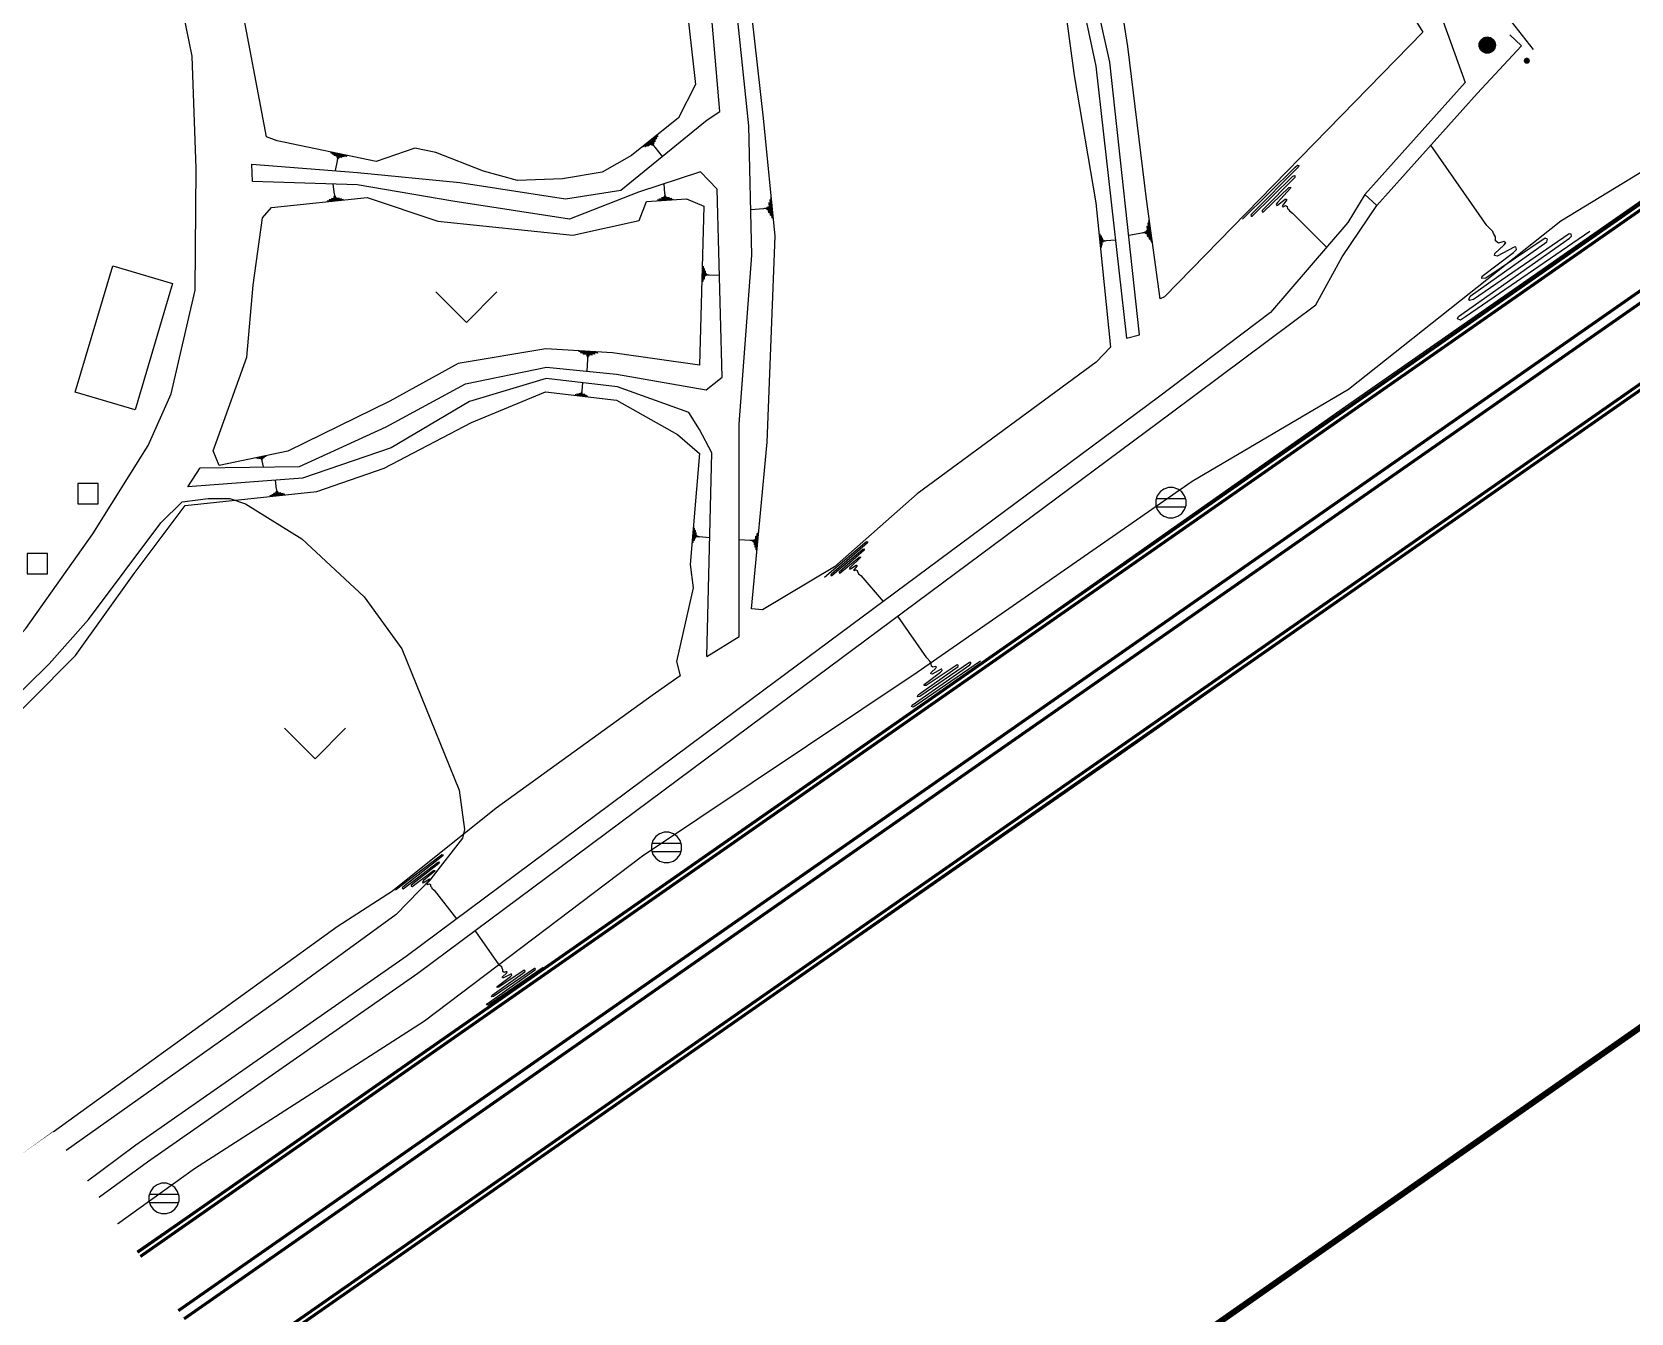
# Model space of a CAD drawing. Header units: millimetres. Extents: x 152904052 to 153933663, y 538271515 to 539240469.
# Drawn here: x 153522183 to 153600730, y 538598075 to 538660981 of the extents above; entities that cross this region are included whole.
import ezdxf

# ---------------------------------------------------------------- set-up
doc = ezdxf.new("R2010")
doc.units = ezdxf.units.MM
doc.set_wipeout_variables(frame=1)
doc.linetypes.add('DASHED', pattern=[19.05, 12.7, -6.35])
for name, color, linetype in [('SCHM', 9, 'Continuous'), ('TEXT', 7, 'Continuous'), ('ZONE', 1, 'DASHED')]:
    doc.layers.add(name, color=color, linetype=linetype)

msp = doc.modelspace()

# ---------------------------------------------------------------- hatches: boundary and pattern name
at = {"layer": 'SCHM'}
h = msp.add_hatch(color=256, dxfattribs=at)
h.dxf.hatch_style = 1
h.paths.add_polyline_path([(153594069.4, 538660336.7, 1), (153593269.4, 538660336.7, 1)])

# ---------------------------------------------------------------- linework, layer by layer
at = {"layer": 'SCHM', "const_width": 150}
for points in [[(153508667.6, 538588016.3), (153669836.2, 538700419.6)], [(153508810.6, 538587811.3), (153669979.2, 538700214.5)], [(153449425.1, 538542432), (153671838.3, 538697548.8)], [(153469277.5, 538555685.7), (153672124.4, 538697138.7)], [(153472902.6, 538554233.9), (153673983.5, 538694473)], [(153473045.6, 538554028.8), (153674126.5, 538694267.9)]]:
    msp.add_lwpolyline(points, dxfattribs=at)
at = {"layer": 'SCHM', "ltscale": 5}
msp.add_lwpolyline([(153594770.4, 538660842.7), (153595355.2, 538660296.8), (153593171.6, 538657957.6), (153588246.9, 538652468.5), (153587651.4, 538653002.7), (153592581.4, 538658497.7)], dxfattribs=at)
at = {"layer": 'SCHM'}
for points in [[(153520490.5, 538598227.6), (153530159.5, 538605163.6), (153541457.5, 538612428.6), (153552169.5, 538620525.7), (153565662.4, 538629543.7), (153579165.4, 538638923.7), (153586856.4, 538643437.7), (153597282.4, 538651702.7), (153609127.4, 538658908.7), (153611190.4, 538659912.7), (153611616.4, 538660003.7), (153613444.4, 538659364.7), (153617374.4, 538654601.8)], [(153552178.4, 538655333.8), (153552885.8, 538655869.2), (153552915.6, 538655890), (153552933, 538655883.1), (153552927.9, 538655869.1), (153552295.9, 538655379), (153552285.4, 538655365.6), (153552287.5, 538655353.8), (153552299.5, 538655353.2), (153552845.3, 538655765.3), (153552868.2, 538655771.8), (153552870.9, 538655768.3), (153552865.1, 538655746.9), (153552427.9, 538655406.3), (153552425.9, 538655390.7), (153552439.9, 538655385.5), (153552778.5, 538655636.5), (153552801, 538655639.2), (153552800.2, 538655625.5), (153552621.9, 538655478.1), (153552605, 538655458.7), (153552609.1, 538655443.8), (153552618.9, 538655446.1), (153552717.1, 538655504.9), (153552732.2, 538655501.6), (153552730.7, 538655489.2), (153552680.1, 538655436.5), (153552670.1, 538655422.6), (153552682.4, 538655416), (153552713.3, 538655427.5), (153552730.3, 538655414.6), (153552732.2, 538655391.6), (153552743.8, 538655372.5), (153552750.1, 538655359.8), (153552785.7, 538655325.7), (153553138, 538654869.9)], [(153536840.9, 538655070.9), (153537594.4, 538654900.8), (153537625, 538654892.6), (153537630.2, 538654877.1), (153537618, 538654872.6), (153536937, 538655018), (153536922.2, 538655017.5), (153536915.4, 538655009.5), (153536921.8, 538655001.2), (153537502.5, 538654869.3), (153537519.7, 538654857.7), (153537518.9, 538654854), (153537501.4, 538654845.9), (153537029.2, 538654945.5), (153537017.7, 538654938.1), (153537022.2, 538654925.8), (153537379.4, 538654841.5), (153537393.7, 538654828), (153537384.1, 538654820.8), (153537186, 538654856.7), (153537163.6, 538654857), (153537156, 538654846), (153537163, 538654840.7), (153537257.2, 538654808.5), (153537263.5, 538654796.5), (153537254.4, 538654790.6), (153537191, 538654794.6), (153537176.1, 538654793.5), (153537178.6, 538654781.6), (153537203.6, 538654767.5), (153537204.6, 538654749), (153537190.4, 538654734.8), (153537184.1, 538654716.3), (153537179.2, 538654705), (153537176.5, 538654662.2), (153537071, 538654171.8)], [(153598708.3, 538651181.9), (153592607.7, 538646995.2), (153592351.5, 538646833.5), (153592208.5, 538646898), (153592256.8, 538647012.9), (153597711.6, 538650850.8), (153597804.3, 538650958.3), (153597791.9, 538651057.8), (153597692.1, 538651067), (153592985.2, 538647845.7), (153592791.7, 538647800.3), (153592770.5, 538647830.6), (153592827.6, 538648006.1), (153596601.8, 538650674.8), (153596624.3, 538650803.8), (153596509.4, 538650852.6), (153593591.1, 538648892.2), (153593403, 538648879), (153593415.2, 538648993), (153594957.4, 538650151.5), (153595105.5, 538650307.1), (153595077.3, 538650432.3), (153594994.5, 538650417.2), (153594154.3, 538649965.1), (153594029.4, 538649998.5), (153594047, 538650101.5), (153594488.4, 538650520.7), (153594577.6, 538650632.9), (153594477.5, 538650692.2), (153594215.7, 538650608.2), (153594079, 538650722.5), (153594071.6, 538650914.6), (153593982.7, 538651078.9), (153593935.1, 538651187.2), (153593651.9, 538651484.7), (153590893.4, 538655418.3)], [(153581639.7, 538651794.8), (153584230.9, 538654338.8), (153584341, 538654438.8), (153584415.6, 538654419.8), (153584402, 538654360.2), (153582093.2, 538652039.9), (153582057.6, 538651980), (153582072, 538651933), (153582121.1, 538651937.1), (153584121, 538653895.5), (153584210.7, 538653934), (153584223.5, 538653921.2), (153584210.9, 538653831.4), (153582614.5, 538652219.6), (153582614.6, 538652155.3), (153582674.4, 538652141.6), (153583917.5, 538653338), (153584007.3, 538653360.5), (153584011.1, 538653304.4), (153583364.6, 538652612.8), (153583306.3, 538652525), (153583330.6, 538652466.9), (153583369.4, 538652481.3), (153583736.8, 538652771.4), (153583800.1, 538652766), (153583800.3, 538652714.7), (153583622.8, 538652474.4), (153583589.3, 538652412.6), (153583642.7, 538652392.5), (153583762, 538652455.4), (153583837.9, 538652411.8), (153583857.8, 538652319.6), (153583914.8, 538652247.8), (153583947.1, 538652199.5), (153584109.3, 538652079.9), (153585778.1, 538650414.1)], [(153537483.9, 538652751.2), (153536729.4, 538652671.1), (153536698.4, 538652669), (153536688.6, 538652681.8), (153536698.6, 538652689.8), (153537377.8, 538652770), (153537391.4, 538652775.1), (153537395.1, 538652784.7), (153537386.6, 538652790.4), (153536804.9, 538652729.4), (153536785.2, 538652734.8), (153536784.8, 538652738.5), (153536798.5, 538652751.6), (153537269.1, 538652808.2), (153537277.4, 538652818.8), (153537269.4, 538652828.8), (153536910.6, 538652794.3), (153536893, 538652802.3), (153536899.6, 538652811.9), (153537095.3, 538652841.2), (153537116.2, 538652848), (153537119.8, 538652860.7), (153537111.6, 538652863.4), (153537013.7, 538652863.6), (153537004.1, 538652872.7), (153537010.7, 538652881.1), (153537071, 538652897.4), (153537084.5, 538652903.2), (153537078.3, 538652913.4), (153537050.6, 538652918.6), (153537043.9, 538652935.6), (153537052.6, 538652953.3), (153537052.6, 538652972.4), (153537053.6, 538652984.5), (153537042.5, 538653025.2), (153536985.6, 538653514.5)], [(153553693.6, 538652758.3), (153552950.4, 538652717.8), (153552919.9, 538652717.3), (153552911, 538652730.3), (153552921.1, 538652737.7), (153553590.7, 538652782), (153553604.2, 538652786.4), (153553608.4, 538652795.6), (153553600.3, 538652801.6), (153553027.3, 538652771.1), (153553008.3, 538652777.3), (153553008.1, 538652781.1), (153553022.2, 538652793.2), (153553486.1, 538652824.9), (153553494.8, 538652834.9), (153553487.5, 538652845.1), (153553134.1, 538652829.3), (153553117.3, 538652838), (153553124.3, 538652847.2), (153553317.4, 538652866), (153553338.3, 538652871.7), (153553342.4, 538652883.9), (153553334.5, 538652886.9), (153553238.7, 538652892), (153553229.7, 538652901.5), (153553236.6, 538652909.4), (153553296.4, 538652922.3), (153553310, 538652927.3), (153553304.5, 538652937.6), (153553277.6, 538652944.1), (153553271.8, 538652961.1), (153553281.2, 538652978), (153553282.2, 538652996.7), (153553283.8, 538653008.5), (153553275, 538653048.9), (153553243.8, 538653531.2)], [(153558475.6, 538652862.4), (153558562.5, 538651895.8), (153558564.5, 538651856.1), (153558548, 538651843.9), (153558537.9, 538651856.8), (153558449.4, 538652727.2), (153558443.1, 538652744.7), (153558430.9, 538652749.6), (153558423.5, 538652738.8), (153558489.5, 538651993.6), (153558482.2, 538651968.6), (153558477.4, 538651968.1), (153558461, 538651985.9), (153558398.3, 538652588.9), (153558385, 538652599.8), (153558372, 538652589.8), (153558408.7, 538652130.1), (153558398.2, 538652107.8), (153558385.9, 538652116.5), (153558352.5, 538652367.3), (153558344.2, 538652394.2), (153558328.1, 538652399), (153558324.5, 538652388.6), (153558322.2, 538652263.5), (153558310.4, 538652251.3), (153558299.7, 538652259.9), (153558280.1, 538652337.3), (153558273, 538652354.8), (153558259.8, 538652347.1), (153558252.6, 538652311.8), (153558230.8, 538652303.5), (153558208.3, 538652315), (153558183.8, 538652315.4), (153558168.4, 538652316.9), (153558116.2, 538652303.6), (153557489.1, 538652240.8)], [(153577032.2, 538651716.2), (153577196.5, 538650717.9), (153577201.7, 538650676.8), (153577185.4, 538650662.8), (153577174, 538650675.5), (153577015.4, 538651573.6), (153577007.4, 538651591.3), (153576994.4, 538651595.5), (153576987.5, 538651583.7), (153577113.1, 538650814), (153577107.5, 538650787.4), (153577102.5, 538650786.5), (153577084.1, 538650803.8), (153576972.8, 538651425.9), (153576958.1, 538651436.2), (153576945.4, 538651424.8), (153577018.7, 538650949.7), (153577009.4, 538650925.7), (153576996, 538650933.8), (153576942.1, 538651192), (153576931.4, 538651219.4), (153576914.3, 538651223.1), (153576911.4, 538651212), (153576918.6, 538651081.7), (153576907.2, 538651068.2), (153576895.5, 538651076.4), (153576869.2, 538651155.4), (153576860.5, 538651172.9), (153576847.3, 538651164), (153576842.5, 538651126.7), (153576820.4, 538651116.4), (153576796.2, 538651126.6), (153576770.7, 538651125.1), (153576754.5, 538651125.5), (153576701.3, 538651107.7), (153576054.2, 538650994.5)], [(153574683.3, 538650330.3), (153574624.1, 538651031.6), (153574622.8, 538651060.3), (153574634.9, 538651069.1), (153574642.1, 538651059.7), (153574702.8, 538650428.3), (153574707.4, 538650415.6), (153574716.2, 538650411.9), (153574721.6, 538650419.8), (153574676.7, 538650960.3), (153574682, 538650978.5), (153574685.5, 538650978.8), (153574697.4, 538650965.8), (153574740.5, 538650528.3), (153574750.1, 538650520.4), (153574759.5, 538650527.6), (153574734.7, 538650861.1), (153574742.5, 538650877.2), (153574751.3, 538650870.9), (153574774.6, 538650688.9), (153574780.5, 538650669.3), (153574792.1, 538650665.8), (153574794.8, 538650673.3), (153574796.9, 538650764), (153574805.6, 538650772.8), (153574813.2, 538650766.5), (153574827.1, 538650710.3), (153574832.2, 538650697.6), (153574841.8, 538650703.1), (153574847.2, 538650728.7), (153574863.1, 538650734.6), (153574879.3, 538650726.2), (153574897.1, 538650725.8), (153574908.3, 538650724.7), (153574946.2, 538650734.1), (153575401.1, 538650777.1)], [(153555097.3, 538648654.7), (153555134.5, 538649437.4), (153555137.2, 538649469.3), (153555151.8, 538649477.3), (153555158.4, 538649465.8), (153555133.2, 538648760), (153555136.3, 538648745.3), (153555145.5, 538648739.9), (153555152.6, 538648747.8), (153555182.1, 538649351.1), (153555190.6, 538649370.3), (153555194.5, 538649370.2), (153555205.7, 538649354.1), (153555189.3, 538648864.9), (153555198.8, 538648854.7), (153555210.2, 538648861.3), (153555231.6, 538649233), (153555242.5, 538649249.7), (153555251.4, 538649241.4), (153555250.4, 538649037.1), (153555254.1, 538649014.7), (153555266.4, 538649009), (153555270.5, 538649017), (153555286.1, 538649116.8), (153555296.9, 538649125.2), (153555304.5, 538649117.1), (153555311.6, 538649053), (153555315.3, 538649038.3), (153555326.8, 538649043), (153555336.4, 538649070.5), (153555354.8, 538649074.7), (153555371.5, 538649063), (153555391, 538649060), (153555403.2, 538649057.1), (153555446.5, 538649061.9), (153555954.9, 538649042.9)], [(153549025.4, 538645310.9), (153549912.6, 538645238.3), (153549948.8, 538645234), (153549957.2, 538645217.1), (153549944, 538645210), (153549143.5, 538645266.1), (153549126.7, 538645263.1), (153549120.3, 538645252.9), (153549128.9, 538645244.5), (153549812.8, 538645187.6), (153549834.3, 538645177.2), (153549833.9, 538645172.8), (153549815.3, 538645160.7), (153549260.4, 538645198.3), (153549248.5, 538645187.9), (153549255.6, 538645174.7), (153549676.8, 538645136), (153549695.3, 538645122.9), (153549685.5, 538645113.2), (153549453.6, 538645122.2), (153549428, 538645119), (153549421.1, 538645105.1), (153549430, 538645100.3), (153549542.7, 538645078.6), (153549551.8, 538645066), (153549542.4, 538645057.8), (153549469.4, 538645052.2), (153549452.5, 538645048.5), (153549457.4, 538645035.3), (153549488.2, 538645023.3), (153549492.2, 538645002.3), (153549478.3, 538644983.8), (153549474.2, 538644961.7), (153549470.4, 538644948), (153549474.2, 538644898.7), (153549432.9, 538644322.2)], [(153549491.6, 538643083.8), (153548899.6, 538643158.5), (153548875.5, 538643162.5), (153548870.3, 538643174.1), (153548879.4, 538643178.4), (153549413.8, 538643117.3), (153549425.1, 538643118.8), (153549429.7, 538643125.4), (153549424.2, 538643131.3), (153548967.9, 538643189.5), (153548953.8, 538643197.2), (153548954.2, 538643200.1), (153548967, 538643207.7), (153549337.5, 538643166.1), (153549345.7, 538643172.7), (153549341.4, 538643181.8), (153549060.5, 538643220.1), (153549048.5, 538643229.4), (153549055.3, 538643235.6), (153549210.3, 538643222.8), (153549227.6, 538643224.2), (153549232.6, 538643233.2), (153549226.8, 538643236.8), (153549152, 538643254.6), (153549146.2, 538643263.3), (153549152.8, 538643268.5), (153549201.9, 538643270.1), (153549213.3, 538643272.1), (153549210.4, 538643281.1), (153549190.1, 538643290), (153549188, 538643304.2), (153549197.9, 538643316.2), (153549201.3, 538643330.9), (153549204.3, 538643340), (153549203.1, 538643373.1), (153549247.8, 538643757.9)], [(153533194, 538640069.7), (153533656.3, 538640151.1), (153533675.3, 538640153.7), (153533681.9, 538640146.2), (153533676.1, 538640140.9), (153533260.2, 538640062.6), (153533252, 538640058.8), (153533250.1, 538640052.7), (153533255.7, 538640049.6), (153533612.1, 538640111.9), (153533624.5, 538640109.4), (153533624.9, 538640107.1), (153533617, 538640098.5), (153533328.9, 538640043.6), (153533324.2, 538640036.7), (153533329.6, 538640030.9), (153533549.7, 538640067.4), (153533560.9, 538640063.2), (153533557.2, 538640056.9), (153533437.7, 538640030.6), (153533425, 538640025.5), (153533423.3, 538640017.5), (153533428.5, 538640016.2), (153533488.9, 538640020.2), (153533495.3, 538640015), (153533491.5, 538640009.5), (153533455, 538639996.9), (153533446.9, 538639992.8), (153533451.2, 538639986.7), (153533468.5, 538639984.7), (153533473.4, 538639974.5), (153533468.8, 538639963.2), (153533469.6, 538639951.4), (153533469.5, 538639943.9), (153533478, 538639919.3), (153533533.9, 538639619.6)], [(153534602.7, 538638278.9), (153533911.9, 538638202.3), (153533883.5, 538638200.3), (153533874.6, 538638212), (153533883.7, 538638219.3), (153534505.5, 538638295.7), (153534517.9, 538638300.5), (153534521.3, 538638309.3), (153534513.5, 538638314.4), (153533980.9, 538638256.1), (153533962.8, 538638260.9), (153533962.4, 538638264.3), (153533974.9, 538638276.3), (153534405.8, 538638330.2), (153534413.4, 538638339.9), (153534406, 538638349.1), (153534077.4, 538638315.9), (153534061.2, 538638323.1), (153534067.3, 538638332.1), (153534246.4, 538638359.7), (153534265.5, 538638366), (153534268.7, 538638377.7), (153534261.2, 538638380.1), (153534171.6, 538638379.8), (153534162.7, 538638388.2), (153534168.7, 538638395.9), (153534223.9, 538638411.1), (153534236.2, 538638416.4), (153534230.6, 538638425.8), (153534205.2, 538638430.4), (153534198.9, 538638445.9), (153534206.8, 538638462.2), (153534206.7, 538638479.7), (153534207.6, 538638490.8), (153534197.3, 538638528), (153534143, 538638976)], [(153518565.4, 538625577.6), (153523027.4, 538629957.6), (153524960.4, 538632128.6), (153528518.4, 538636881.6), (153529560.4, 538637903.6), (153530838.4, 538638080.6), (153531899.4, 538638080.6), (153532666.4, 538637805.6), (153535438.4, 538636096.6), (153538504.4, 538633247.6), (153540352.4, 538630694.6), (153543162.4, 538623754.7), (153543436.5, 538621814.7), (153543329.5, 538621388.7), (153541771.5, 538619402.6), (153540076.5, 538617650.6), (153534582.5, 538613648.6), (153519415.5, 538602905.6)], [(153577407.4, 538637663.7), (153578852, 538637663.7)], [(153577410.2, 538638077), (153578849.3, 538638077)], [(153554609.4, 538635820.5), (153554691, 538636586.2), (153554695.6, 538636617.4), (153554710.3, 538636624.4), (153554716.2, 538636612.8), (153554650.7, 538635921.7), (153554652.9, 538635907.1), (153554661.6, 538635901.4), (153554669.1, 538635908.6), (153554732.7, 538636498.8), (153554742.3, 538636517.2), (153554746.1, 538636516.8), (153554756.1, 538636500.4), (153554711.8, 538636021.4), (153554720.5, 538636010.9), (153554732.1, 538636016.7), (153554774.5, 538636380.1), (153554786.2, 538636395.9), (153554794.4, 538636387.2), (153554781.7, 538636186.9), (153554784, 538636164.6), (153554795.8, 538636158.4), (153554800.2, 538636165.9), (153554821.3, 538636263), (153554832.4, 538636270.6), (153554839.3, 538636262.2), (153554842.6, 538636199), (153554845.5, 538636184.3), (153554856.9, 538636188.2), (153554868, 538636214.6), (153554886.3, 538636217.7), (153554902, 538636205.3), (153554921, 538636201.2), (153554932.8, 538636197.6), (153554975.4, 538636199.9), (153555473.2, 538636151.9)], [(153557859.7, 538636429.9), (153557784.8, 538635588.2), (153557780.4, 538635553.8), (153557764.3, 538635545.9), (153557757.7, 538635558.6), (153557816.4, 538636318), (153557813.6, 538636334), (153557804, 538636340.1), (153557795.9, 538636332), (153557737.3, 538635683.3), (153557727.3, 538635662.9), (153557723, 538635663.2), (153557711.7, 538635681), (153557751.2, 538636207.5), (153557741.4, 538636218.8), (153557728.8, 538636212.3), (153557689.2, 538635812.7), (153557676.7, 538635795.2), (153557667.6, 538635804.5), (153557677.7, 538636024.6), (153557674.7, 538636049), (153557661.7, 538636055.6), (153557657, 538636047.2), (153557635.7, 538635940.3), (153557623.7, 538635931.8), (153557615.9, 538635940.8), (153557611.1, 538636010.1), (153557607.7, 538636026.2), (153557595.2, 538636021.7), (153557583.5, 538635992.5), (153557563.5, 538635988.8), (153557546.1, 538636002.1), (153557525.1, 538636006.2), (153557512.1, 538636009.9), (153557465.3, 538636006.6), (153556918.3, 538636049.7)], [(153561115.5, 538634208.5), (153563094.9, 538635895), (153563178.6, 538635960.9), (153563230.9, 538635943.6), (153563218.2, 538635901.7), (153561451.8, 538634360.7), (153561423.3, 538634319.7), (153561431.3, 538634285.4), (153561466.5, 538634285.8), (153562994, 538635583.9), (153563060, 538635606.9), (153563068.5, 538635597.1), (153563055, 538635533.6), (153561833.3, 538634462.8), (153561830.1, 538634416.8), (153561872.1, 538634404), (153562820.5, 538635196), (153562885.8, 538635207.5), (153562885.7, 538635167.2), (153562389, 538634705.8), (153562342.9, 538634646), (153562357.3, 538634603.3), (153562385.7, 538634611.6), (153562662.9, 538634800.3), (153562707.8, 538634793.2), (153562705.3, 538634756.6), (153562566.4, 538634593.9), (153562539.3, 538634551.4), (153562576.5, 538634534.4), (153562664.9, 538634573.3), (153562716.9, 538634538.3), (153562726.5, 538634471.5), (153562763.6, 538634417.3), (153562784.2, 538634381.2), (153562894, 538634287.5), (153564002.1, 538633013.4)], [(153568770.4, 538630082.5), (153565593.8, 538627908), (153565460.4, 538627824), (153565386.1, 538627857.7), (153565411.3, 538627917.4), (153568251.6, 538629910.8), (153568299.9, 538629966.7), (153568293.5, 538630018.5), (153568241.6, 538630023.3), (153565790.8, 538628350.2), (153565690.1, 538628326.8), (153565679, 538628342.5), (153565708.9, 538628433.8), (153567674.1, 538629819.9), (153567685.9, 538629887.1), (153567626.1, 538629912.5), (153566106.6, 538628894.3), (153566008.7, 538628887.6), (153566015.1, 538628946.9), (153566818.2, 538629548.7), (153566895.4, 538629629.5), (153566880.8, 538629694.7), (153566837.7, 538629686.9), (153566400.3, 538629452.2), (153566335.3, 538629469.7), (153566344.6, 538629523.2), (153566574.5, 538629741.1), (153566620.9, 538629799.4), (153566568.9, 538629830.3), (153566432.6, 538629786.8), (153566361.6, 538629846.3), (153566357.9, 538629946.2), (153566311.7, 538630031.8), (153566287, 538630088.2), (153566139.9, 538630243.1), (153564707.1, 538632291.4)], [(153552632.2, 538621150), (153554071.3, 538621150)], [(153540041.6, 538618848.8), (153542230.7, 538620530.2), (153542322.9, 538620595.5), (153542377.4, 538620574.4), (153542361.7, 538620530.6), (153540406.3, 538618992.1), (153540374, 538618950.1), (153540380.6, 538618913.3), (153540417.9, 538618911.9), (153542107, 538620205.8), (153542178.2, 538620226.6), (153542186.7, 538620215.8), (153542168.9, 538620149.2), (153540816.2, 538619079.8), (153540810.4, 538619031.3), (153540854.2, 538619015.4), (153541902.2, 538619803.9), (153541972, 538619812.6), (153541969.8, 538619769.9), (153541418.4, 538619307.5), (153541366.3, 538619246.6), (153541379.3, 538619200.5), (153541409.9, 538619207.8), (153541713.8, 538619393), (153541761, 538619383), (153541756.5, 538619344.3), (153541600.4, 538619179.4), (153541569.5, 538619135.8), (153541607.9, 538619115.7), (153541703.8, 538619152.2), (153541757, 538619112.4), (153541763.6, 538619040.9), (153541800, 538618981.5), (153541819.9, 538618942.1), (153541931.3, 538618836.9), (153543037.4, 538617426.7)], [(153552629.4, 538620736.6), (153554074.1, 538620736.6)], [(153547298.7, 538615046.7), (153544685.9, 538613256.4), (153544576.2, 538613187.3), (153544515, 538613214.9), (153544535.7, 538613264.1), (153546871.9, 538614905.3), (153546911.6, 538614951.3), (153546906.4, 538614993.9), (153546863.7, 538614997.8), (153544847.8, 538613620.4), (153544764.9, 538613601), (153544755.9, 538613613.9), (153544780.4, 538613689.1), (153546396.8, 538614830.3), (153546406.5, 538614885.5), (153546357.3, 538614906.4), (153545107.5, 538614068.1), (153545026.9, 538614062.5), (153545032.2, 538614111.3), (153545692.7, 538614606.8), (153545756.2, 538614673.4), (153545744.2, 538614727), (153545708.7, 538614720.5), (153545348.9, 538614527.3), (153545295.4, 538614541.6), (153545303, 538614585.7), (153545492.1, 538614765), (153545530.3, 538614813), (153545487.5, 538614838.4), (153545375.4, 538614802.5), (153545316.9, 538614851.5), (153545313.8, 538614933.7), (153545275.8, 538615004.1), (153545255.4, 538615050.5), (153545134.3, 538615177.9), (153543954.7, 538616862.6)], [(153527950.2, 538603913.9), (153529389.3, 538603913.9)], [(153527947.4, 538603500.6), (153529392.1, 538603500.6)]]:
    msp.add_lwpolyline(points, dxfattribs=at)
at = {"layer": 'SCHM', "const_width": 150}
msp.add_lwpolyline([(153595537.8, 538659568.3, 1), (153595687.8, 538659568.3, 1)], format="xyb", close=True, dxfattribs=at)
at = {"layer": 'SCHM'}
for points in [[(153529085.4, 538648633.6), (153527247.4, 538642430.6), (153524311.2, 538643300.6), (153526149.2, 538649503.6)], [(153525438.4, 538638809.6), (153524438.4, 538638809.6), (153524438.4, 538637809.6), (153525438.4, 538637809.6)], [(153578012.4, 538638606.3), (153577789.2, 538638533.8), (153577599.4, 538638395.9), (153577461.5, 538638206), (153577389, 538637982.9), (153577389, 538637748.2), (153577461.5, 538637525), (153577599.4, 538637335.2), (153577789.2, 538637197.3), (153578012.4, 538637124.8), (153578247, 538637124.8), (153578470.2, 538637197.3), (153578660.1, 538637335.2), (153578798, 538637525), (153578870.5, 538637748.2), (153578870.5, 538637982.9), (153578798, 538638206), (153578660.1, 538638395.9), (153578470.2, 538638533.8), (153578247, 538638606.3)], [(153522940.4, 538635370.6), (153521940.4, 538635370.6), (153521940.4, 538634370.6), (153522940.4, 538634370.6)], [(153553234.4, 538621679.3), (153553011.3, 538621606.8), (153552821.4, 538621468.8), (153552683.5, 538621279), (153552611, 538621055.8), (153552611, 538620821.2), (153552683.5, 538620598), (153552821.4, 538620408.2), (153553011.3, 538620270.2), (153553234.4, 538620197.7), (153553469.1, 538620197.7), (153553692.2, 538620270.2), (153553882.1, 538620408.2), (153554020, 538620598), (153554092.5, 538620821.2), (153554092.5, 538621055.8), (153554020, 538621279), (153553882.1, 538621468.8), (153553692.2, 538621606.8), (153553469.1, 538621679.3)], [(153528552.4, 538604443.2), (153528329.3, 538604370.7), (153528139.4, 538604232.8), (153528001.5, 538604043), (153527929, 538603819.8), (153527929, 538603585.1), (153528001.5, 538603362), (153528139.4, 538603172.1), (153528329.3, 538603034.2), (153528552.4, 538602961.7), (153528787.1, 538602961.7), (153529010.3, 538603034.2), (153529200.1, 538603172.1), (153529338, 538603362), (153529410.5, 538603585.1), (153529410.5, 538603819.8), (153529338, 538604043), (153529200.1, 538604232.8), (153529010.3, 538604370.7), (153528787.1, 538604443.2)]]:
    msp.add_lwpolyline(points, close=True, dxfattribs=at)
at = {"layer": 'SCHM', "flags": 128}
for points in [[(153542020.4, 538648216.6), (153543520.4, 538646716.7)], [(153543520.4, 538646716.7), (153545020.4, 538648216.7)], [(153534591.4, 538626788.6), (153536091.4, 538625288.6)], [(153536091.4, 538625288.6), (153537591.4, 538626788.6)]]:
    msp.add_lwpolyline(points, dxfattribs=at)
at = {"layer": 'SCHM'}
for points in [[(153595932.4, 538660118.7, 0), (153589993.4, 538667692.7, 0), (153579641.4, 538683515.7, 0), (153558123.3, 538714318.7, 0), (153553293.3, 538720573.7, 0), (153535150.3, 538746908.6, 0), (153505170.2, 538789297.6, 0), (153488580.2, 538812767.6, 0), (153444420.1, 538876207.5, 0), (153416296, 538916579.5, 0), (153373419, 538977884.4, 0), (153351708.9, 539008691.4, 0)], [(153555325.4, 538630310.7, 0), (153556922.4, 538631292.7, 0), (153556913.4, 538641723.7, 0), (153557536.4, 538650013.7, 0), (153557401.4, 538656369.7, 0), (153556175.4, 538668149.7, 0), (153554974.4, 538676904.7, 0), (153551726.4, 538692344.7, 0), (153548543.3, 538705246.7, 0), (153546208.3, 538710824.7, 0), (153542129.3, 538720700.6, 0), (153538552.3, 538729698.6, 0), (153535212.3, 538735878.6, 0), (153531694.3, 538744514.6, 0), (153532230.3, 538745485.6, 0), (153533682.3, 538745365.6, 0), (153552248.3, 538718039.7, 0), (153557898.3, 538709588.7, 0), (153564821.3, 538696589.7, 0), (153567198.3, 538696853.7, 0), (153577170.4, 538682600.7, 0), (153588840.4, 538665856.7, 0), (153591499.4, 538661493.7, 0), (153592581.4, 538658497.7, 0)], [(153577806.4, 538647970.7, 0), (153577604.4, 538647883.7, 0), (153576931.4, 538652777.7, 0), (153576007.4, 538660261.7, 0), (153574875.4, 538667452.7, 0), (153572229.4, 538675024.7, 0), (153571474.4, 538682073.7, 0), (153571474.4, 538682073.7, 0), (153567142.4, 538693640.7, 0), (153567507.4, 538693556.7, 0), (153573238.4, 538685680.7, 0), (153580808.4, 538675036.7, 0), (153590203.4, 538661439.7, 0), (153590509.4, 538660969.7, 0), (153577806.4, 538647970.7, 0)], [(153512600.4, 538624507.6, 0), (153516046.4, 538626839.6, 0), (153520172.4, 538629820.6, 0), (153521884.4, 538631683.6, 0), (153525166.4, 538636337.6, 0), (153527889.4, 538640674.6, 0), (153529022.4, 538643205.6, 0), (153530191.4, 538648310.6, 0), (153530250.4, 538654272.6, 0), (153530045.4, 538659789.6, 0), (153529016.4, 538664857.6, 0), (153527981.4, 538667745.6, 0), (153526117.4, 538671149.6, 0), (153524417.4, 538673416.6, 0), (153521321.4, 538676356.6, 0)], [(153513430.5, 538592582.6, 0), (153513777.5, 538592180.6, 0), (153514450.5, 538592203.6, 0), (153541594.5, 538610963.6, 0), (153564160.4, 538626731.7, 0), (153586708.4, 538642582.7, 0), (153608899.4, 538658047.7, 0), (153634419.4, 538675946.8, 0)], [(153514459.5, 538577639.6, 0), (153514043.5, 538580943.6, 0), (153514432.5, 538582328.6, 0), (153514700.5, 538582811.6, 0), (153534154.5, 538596654.6, 0), (153552442.5, 538609399.7, 0), (153564019.5, 538617431.7, 0), (153575549.4, 538625449.7, 0), (153594400.4, 538638673.7, 0), (153613250.4, 538651809.7, 0), (153638635.4, 538669451.8, 0)], [(153555325.4, 538630310.7, 0), (153555578.4, 538640314.7, 0), (153554972.4, 538641454.7, 0), (153554446.4, 538642287.7, 0), (153550940.4, 538643561.7, 0), (153547439.4, 538643967.7, 0), (153543668.4, 538642836.7, 0), (153539828.4, 538640563.6, 0), (153535472.4, 538639078.6, 0), (153529837.4, 538638643.6, 0), (153530447.4, 538639576.6, 0), (153535330.4, 538639644.6, 0), (153539578.4, 538641597.6, 0), (153543475.4, 538643699.7, 0), (153547464.4, 538644525.7, 0), (153550898.4, 538644170.7, 0), (153555293.4, 538643411.7, 0), (153556093.4, 538644034.7, 0), (153555838.4, 538653255.7, 0), (153555029.4, 538654108.7, 0), (153551977.4, 538653121.7, 0), (153548590.4, 538651795.7, 0), (153542855.4, 538652666.7, 0), (153538148.4, 538653476.6, 0), (153533021.4, 538653643.6, 0), (153532975.4, 538654498.6, 0), (153538175.4, 538654083.6, 0), (153543207.4, 538653589.7, 0), (153548388.4, 538652788.7, 0), (153551102.4, 538653216.7, 0), (153555356.4, 538656671.7, 0), (153555965.4, 538657069.7, 0), (153555062.4, 538667759.7, 0)], [(153572325.4, 538666623.7, 0), (153573384.4, 538658846.7, 0), (153574437.4, 538652593.7, 0), (153575161.4, 538645510.7, 0), (153574463.4, 538644765.7, 0), (153565669.4, 538638308.7, 0), (153561603.4, 538634709.7, 0), (153558074.4, 538632611.7, 0), (153557532.4, 538632651.7, 0), (153558302.4, 538640846.7, 0), (153558690.4, 538650956.7, 0), (153558110.4, 538656750.7, 0), (153556987.4, 538666796.7, 0)], [(153587651.4, 538653002.7, 0), (153586820.4, 538651628.7, 0), (153583027.4, 538647208.7, 0), (153577519.3, 538643056.2, 0), (153557561.1, 538628227.9, 0), (153540556.1, 538615581.3, 0), (153527287.3, 538606319.6, 0), (153517250.5, 538598848.6, 0), (153517760.5, 538598146.6, 0), (153527859.7, 538605499.6, 0), (153541140.8, 538614770, 0), (153558157.8, 538627425.5, 0), (153578147.6, 538642277.2, 0), (153585248.4, 538647574.7, 0), (153586538.4, 538649932.7, 0), (153588246.9, 538652468.5, 0)], [(153554965.4, 538644621.7, 0), (153550697.4, 538645224.7, 0), (153547422.4, 538645427.7, 0), (153543124.4, 538644699.7, 0), (153539767.4, 538642846.6, 0), (153534747.4, 538640400.6, 0), (153531379.4, 538639696.6, 0), (153531087.4, 538640409.6, 0), (153532734.4, 538645017.6, 0), (153533052.4, 538648551.6, 0), (153533508.4, 538651856.6, 0), (153533945.4, 538652356.6, 0), (153538655.4, 538652850.6, 0), (153542121.4, 538651692.6, 0), (153548743.4, 538651009.7, 0), (153552004.4, 538651728.7, 0), (153552362.4, 538652652.7, 0), (153554334.4, 538652782.7, 0), (153555190.4, 538652433.7, 0), (153554965.4, 538644621.7, 0)]]:
    msp.add_polyline3d(points, dxfattribs=at)
for points in [[(153565950.3, 538696599.7, 0), (153565732.3, 538696458.7, 0), (153566728.4, 538690359.7, 0), (153571086.4, 538675022.7, 0), (153574439.4, 538659305.7, 0), (153575946.4, 538645940.7, 0), (153576582.4, 538646117.7, 0), (153575132.4, 538659504.7, 0), (153571636.4, 538675153.7, 0), (153567317.4, 538690467.7, 0)], [(153554776.4, 538658409.7, 0), (153553948.4, 538656762.7, 0), (153551634.4, 538654919.7, 0), (153550197.4, 538654092.7, 0), (153548247.4, 538653777.7, 0), (153546028.4, 538653688.7, 0), (153544366.4, 538654147.7, 0), (153542021.4, 538655061.6, 0), (153540995.4, 538655277.6, 0), (153539091.4, 538654616.6, 0), (153534226.4, 538655635.6, 0), (153533704.4, 538655830.6, 0), (153532375.4, 538662852.6, 0), (153532507.4, 538663715.6, 0), (153552248.4, 538674365.7, 0), (153552909.4, 538674589.7, 0), (153553964.4, 538665696.7, 0)], [(153516224.5, 538601916.6, 0), (153516260.5, 538603665.6, 0), (153516966.5, 538612928.6, 0), (153517165.5, 538622734.6, 0), (153517561.4, 538623788.6, 0), (153519861.4, 538625896.6, 0), (153524322.4, 538630368.6, 0), (153527206.4, 538634397.6, 0), (153529714.4, 538637736.6, 0), (153536168.4, 538638422.6, 0), (153539490.4, 538639556.6, 0), (153543772.4, 538641805.7, 0), (153547407.4, 538643311.7, 0), (153550900.4, 538642904.7, 0), (153553887.4, 538641220.7, 0), (153554974.4, 538640281.7, 0), (153554511.4, 538634837.7, 0), (153554667.4, 538633686.7, 0), (153553850.4, 538630070.7, 0), (153554030.4, 538629363.7, 0), (153552639.4, 538628399.7, 0), (153544982.5, 538622868.7, 0), (153539888.5, 538618795.6, 0), (153537167.5, 538617031.6, 0)]]:
    msp.add_polyline3d(points, close=True, dxfattribs=at)
msp.add_circle((153593669.4, 538660336.7), 400, dxfattribs=at)
at = {"layer": 'ZONE', "linetype": 'Continuous', "lineweight": -3, "const_width": 300, "flags": 128}
msp.add_lwpolyline([(153735877.4, 538706412.6), (153236194.6, 538356530.9), (152963745.8, 538745628.2), (153463428.6, 539095509.8)], close=True, dxfattribs=at)

# ---------------------------------------------------------------- next in the draw order: wipeouts: each hides what was drawn before it
at = {"color": 1}
msp.add_wipeout([(153495700.8, 538573047), (153530105.2, 538597137.2), (153523222.3, 538606967.1), (153488817.9, 538582876.9)], dxfattribs=at).dxf.layer = 'TEXT'

doc.saveas('drawing.dxf')
